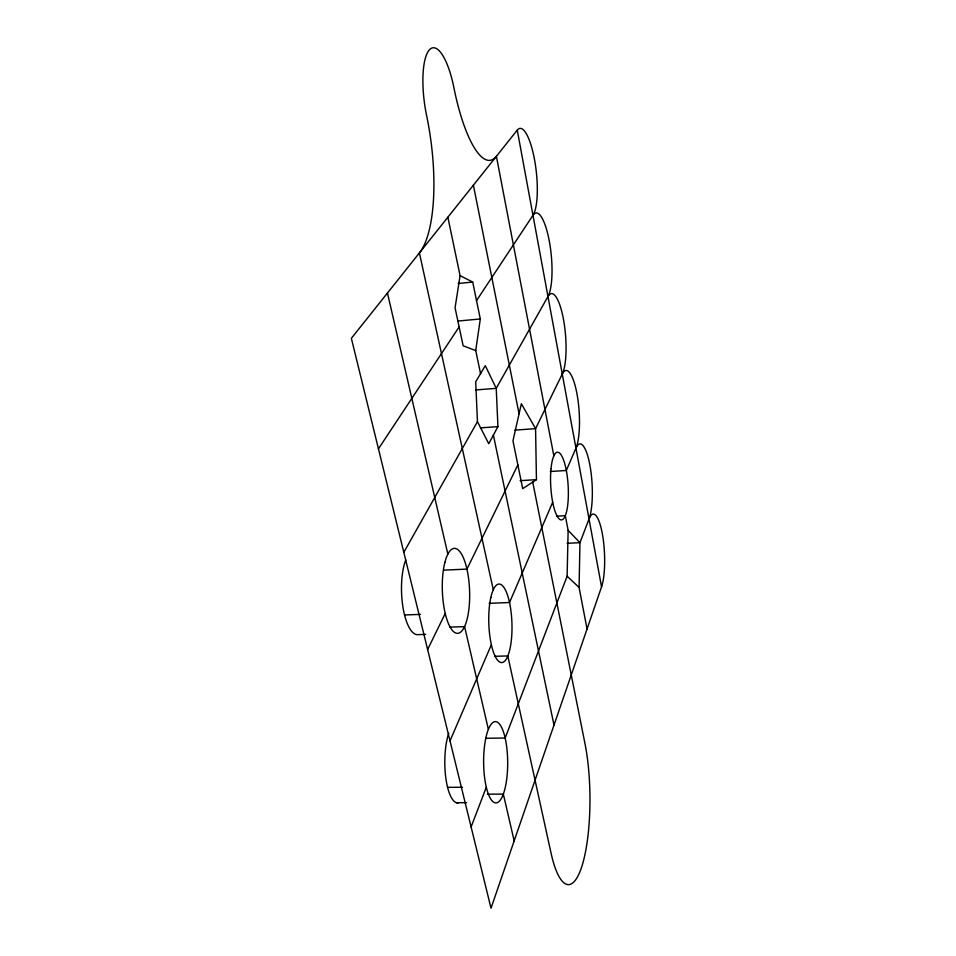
<?xml version="1.0" encoding="UTF-8"?>
<svg xmlns="http://www.w3.org/2000/svg" width="956" height="956" viewBox="0 0 956 956"><rect width="100%" height="100%" fill="white"/><g stroke="black" fill="none" stroke-linecap="round" stroke-linejoin="round"><path stroke-width="1.43" d="M587.056 629.024L579.085 587.474L579.957 542.685L589.027 519A40.152 9.751 86.6 0 0 589.912 465.249A40.152 9.751 86.6 0 0 575.942 448.125A41.108 10.181 85.9 0 0 576.982 393.896A41.108 10.181 85.9 0 0 562.271 374.035A42.195 10.612 85.2 0 0 563.466 319.328A42.195 10.612 85.2 0 0 547.967 296.503A43.45 11.054 84.5 0 0 549.341 241.342A43.45 11.054 84.5 0 0 532.97 215.291A44.884 11.484 83.7 0 0 534.535 159.7A44.884 11.484 83.7 0 0 517.256 130.124L351.366 338.316L491.014 908.2L601.551 586.865A39.304 9.333 87.2 0 0 602.304 533.603A39.304 9.333 87.2 0 0 589.027 519M485.768 738.271L505.162 738.032L567.123 576.205L568.127 530.317L565.319 515.69L556.512 516.168M480.557 373.641L475.73 350.565L480.306 318.969L472.706 282.044L460.075 275.639L447.862 217.215M460.075 275.639L455.068 307.796L463.146 345.797L475.73 350.565M471.105 826.964L486.329 787.206M450.013 740.888L491.36 644.774M552.699 502.187L509.524 602.531L489.125 603.32M575.942 448.125L566.334 470.483L550.321 471.487M427.619 649.518L445.233 613.477M517.865 464.903L466.934 569.095L443.751 570.146M562.271 374.035L535.575 428.658L536.436 479.661L522.693 488.647L512.954 440.8L521.355 403.731L535.575 428.658L514.914 430.116M497.933 426.627L488.767 443.739L477.45 421.656L475.694 381.803L485.301 365.646L496.224 388.339L497.933 426.627L480.426 427.882M403.814 552.353L477.45 421.656M547.967 296.503L496.224 388.339L475.837 389.952M378.445 448.842L459.131 326.904M476.53 300.602L532.97 215.291M458.271 283.49L472.706 282.044M457.996 321.037L480.306 318.969M520.136 480.665L536.436 479.661M567.123 543.307L579.957 542.685L568.127 530.317M404.531 614.971L420.52 614.385M449.977 627.124L464.616 626.634L488.373 729.356M425.611 634.39L418.214 634.629A42.207 14.507 87.8 0 1 403.038 607.717A42.207 14.507 87.8 0 1 405.774 559.881M494.563 656.306L507.803 655.936L550.991 852.824A88.024 22.311 89.5 0 0 582.108 865.622A88.024 22.311 89.5 0 0 584.988 743.637L532.719 482.087M447.575 787.326L462.477 787.278M487.417 794.161L503.346 794.137L514.173 840.898M456.299 802.67L466.612 802.67M567.123 576.205L579.085 587.474M387.455 293.014L447.85 554.121M493.296 589.792L419.397 252.934A116.106 37.798 82.2 0 0 426.567 115.306A53.488 15.798 82.3 0 1 429.614 49.593A53.488 15.798 82.3 0 1 453.921 87.797A99.508 26.923 82.3 0 0 496.403 156.306L553.847 455.845M493.392 435.1L554.002 725.102M473.387 185.189L519.072 413.805M517.256 130.124L601.551 586.865M458.545 802.849A40.367 12.822 89.8 0 1 445.926 778.71A40.367 12.822 89.8 0 1 448.699 733.324M485.827 738.08A40.666 12.034 89.6 0 0 494.575 802.67A40.666 12.034 89.6 0 0 506.584 746.05A40.666 12.034 89.6 0 0 485.827 738.08M551.015 468.643A33.914 8.7 86.6 0 0 561.196 519.909A33.914 8.7 86.6 0 0 566.155 469.611A33.914 8.7 86.6 0 0 551.015 468.643M444.887 562.343A42.542 13.623 87.8 0 0 454.578 632.43A42.542 13.623 87.8 0 0 468.5 577.842A42.542 13.623 87.8 0 0 444.887 562.343M490.846 597.464A39.268 11.556 88 0 0 499.331 661.803A39.268 11.556 88 0 0 510.91 610.633A39.268 11.556 88 0 0 490.846 597.464"/></g></svg>
